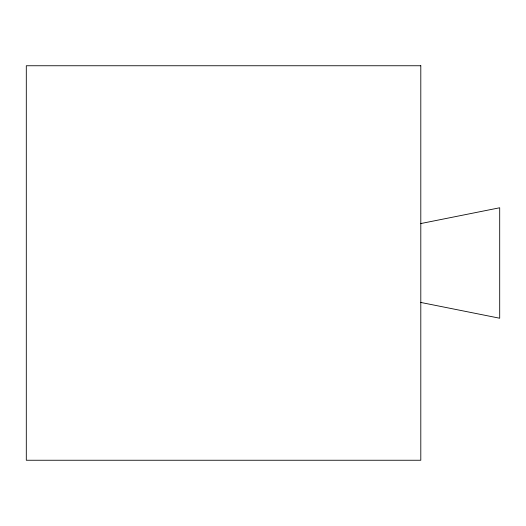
<?xml version="1.0" encoding="UTF-8"?>
<svg xmlns="http://www.w3.org/2000/svg" width="526" height="526" viewBox="0 0 526 526"><rect width="100%" height="100%" fill="white"/><g stroke="black" fill="none" stroke-linecap="round" stroke-linejoin="round"><path stroke-width="0.79" d="M420.8 223.55L499.7 207.77L499.7 318.23L420.8 302.45M420.8 65.75L26.3 65.75L26.3 460.25L420.8 460.25L420.8 65.75"/></g></svg>
